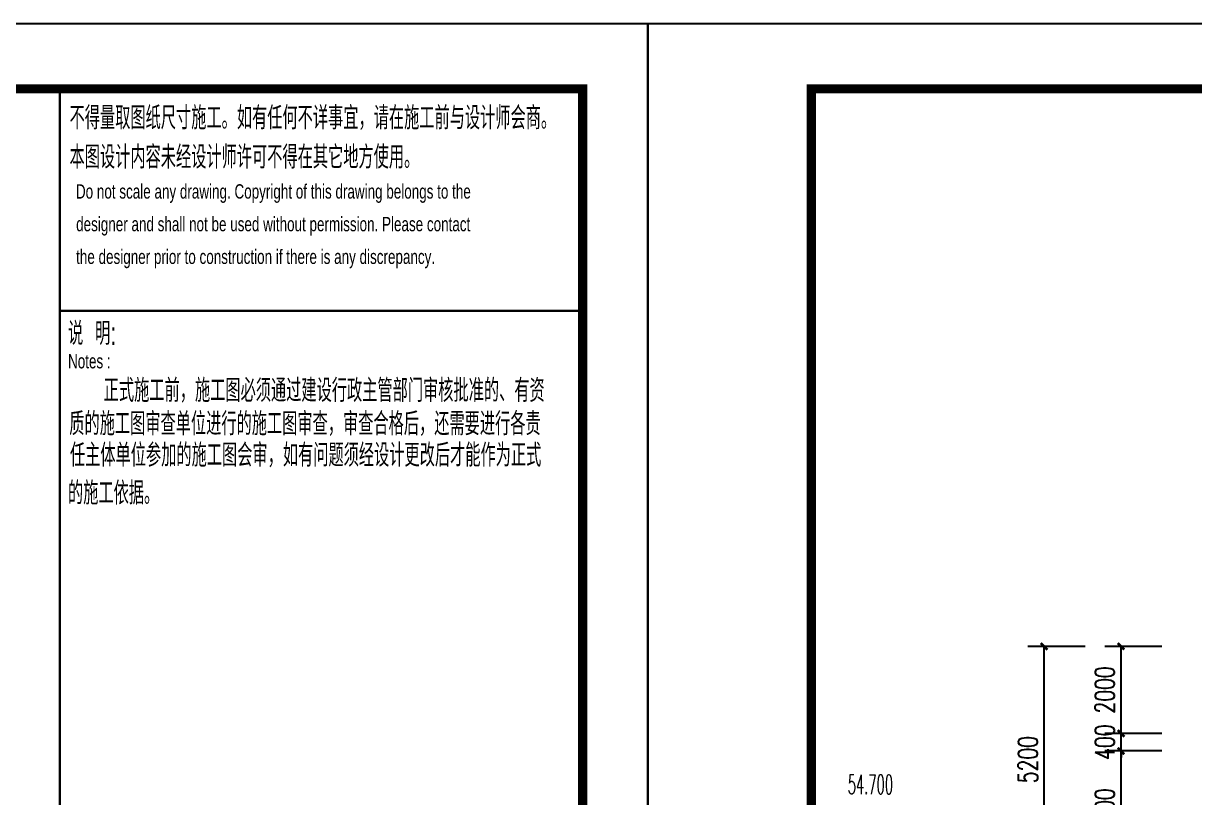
# Model space of a CAD drawing. Extents: x -59851 to 653804, y -249523 to 437614.
# Drawn here: x 513289 to 540178, y 419817 to 437588 of the extents above; entities that cross this region are included whole.
import ezdxf
from ezdxf.enums import TextEntityAlignment as Align

# ---------------------------------------------------------------- set-up
doc = ezdxf.new("R2010")
doc.units = 0
doc.header["$LTSCALE"] = 1000
doc.header["$MEASUREMENT"] = 0
for name, color, linetype in [('A-第三道尺寸线', 105, 'Continuous'), ('LABEL_FIXBOX_PM', 7, 'Continuous'), ('LABEL_FIXTXT_PM', 3, 'Continuous'), ('LABEL_TXT_PM', 1, 'Continuous'), ('PUB_DIM', 3, 'Continuous'), ('PUB_TEXT', 7, 'Continuous')]:
    doc.layers.add(name, color=color, linetype=linetype)
doc.styles.add('_TCH_DIM', font='SIMPLEX.shx', dxfattribs={"width": 0.7, "bigfont": 'GBCBIG.shx'})
doc.styles.add('_TCH_DIM_T3', font='SIMPLEX.shx', dxfattribs={"width": 0.705882, "bigfont": 'GBCBIG.shx'})
doc.styles.add('LABEL_FIXTXT_PM', font='pm_njadri_r.shx', dxfattribs={"width": 0.7, "bigfont": 'pm_njadri_hztxt.shx'})
doc.styles.add('LABEL_TXT_PM', font='pm_njadri_romans1.shx', dxfattribs={"width": 0.7, "bigfont": 'pm_njadri_hztxt.shx'})
doc.dimstyles.new('_TCH_ARCH&&150', dxfattribs={"dimtxt": 446.25, "dimasz": 150, "dimexe": 375, "dimexo": 450, "dimgap": 150, "dimtad": 1, "dimdec": 0, "dimzin": 0, "dimdsep": 46, "dimtxsty": '_TCH_DIM_T3', "dimblk": 'ARCHTICK', "dimcen": 0.09, "dimclrt": 7, "dimazin": 2, "dimtfac": 1, "dimtdec": 0, "dimtix": 1, "dimtmove": 2, "dimatfit": 3, "dimfxl": 0, "dimtolj": 1, "dimtzin": 0, "dimarcsym": 0})

# ---------------------------------------------------------------- blocks, each defined once
blk = doc.blocks.new('PMSheet_A1_20150113_5-3892016032414355901')
at = {"layer": 'LABEL_FIXBOX_PM'}
blk.add_lwpolyline([(0, 594), (841, 594), (841, 0), (0, 0)], close=True, dxfattribs=at)
at = {"layer": 'LABEL_FIXBOX_PM', "const_width": 1.4}
blk.add_lwpolyline([(831, 584), (25, 584), (25, 10), (831, 10)], close=True, dxfattribs=at)
at = {"layer": 'LABEL_FIXBOX_PM', "const_width": 0.35}
for points in [[(751, 10), (751, 584)], [(751, 550), (831, 550)]]:
    blk.add_lwpolyline(points, dxfattribs=at)
at = {"layer": 'LABEL_FIXTXT_PM', "style": 'LABEL_FIXTXT_PM', "width": 0.7}
for s, height, p in [('不得量取图纸尺寸施工。如有任何不详事宜，请在施工前与设计师会商。', 3.5, (752.47, 577.79)), ('本图设计内容未经设计师许可不得在其它地方使用。', 3.5, (752.47, 571.79)), ('Do not scale any drawing. Copyright of this drawing belongs to the ', 2.2, (753.45, 567.19)), ('designer and shall not be used without permission. Please contact', 2.2, (753.48, 562.19)), ('the designer prior to construction if there is any discrepancy.', 2.2, (753.48, 557.19)), ('说  明:', 3.5, (752.24, 544.8)), ('Notes :', 2.2, (752.24, 541.21)), ('正式施工前，施工图必须通过建设行政主管部门审核批准的、有资', 3.5, (757.7, 536.07)), ('质的施工图审查单位进行的施工图审查，审查合格后，还需要进行各责', 3.5, (752.43, 530.97)), ('任主体单位参加的施工图会审，如有问题须经设计更改后才能作为正式', 3.5, (752.53, 526.17)), ('的施工依据。', 3.5, (752.23, 520.37))]:
    blk.add_text(s, height=height, dxfattribs=at).set_placement(p)
at = {"layer": 'LABEL_TXT_PM', "style": 'LABEL_TXT_PM'}
for tag, height, width, p in [('修改图应说明理由', 4.5, 0.7, (788.35, 468.8)), ('出图章签名', 4.5, 0.7, (759.46, 338.09)), ('建设单位_U01', 4.5, 0.7, (800.9, 212.14)), ('建设单位', 4.5, 0.7, (800.9, 210.2)), ('建设单位_D01', 4.5, 0.7, (800.9, 207.4)), ('项目名称_U01', 4.5, 0.7, (800.9, 200.42)), ('项目名称', 4.5, 0.7, (800.9, 198.19)), ('项目名称_D01', 4.5, 0.7, (800.9, 195.3)), ('设计编号', 4.5, 0.6, (780.76, 187.9)), ('分项号', 4.5, 0.6, (820.26, 188)), ('项目经理', 4.5, 0.7, (780.26, 172)), ('项目经理签名', 4.5, 0.7, (810.18, 172.26)), ('审定', 4.5, 0.7, (780.26, 163.9)), ('审定签名', 4.5, 0.7, (810.18, 164.16)), ('审核', 4.5, 0.7, (780.26, 156)), ('审核签名', 4.5, 0.7, (810.18, 156.26)), ('项目负责', 4.5, 0.7, (780.26, 148)), ('项目负责签名', 4.5, 0.7, (810.18, 148.26)), ('专业负责签名', 4.5, 0.7, (810.18, 140.26)), ('专业负责', 4.5, 0.7, (780.26, 140)), ('校对', 4.5, 0.7, (780.26, 131.9)), ('校对签名', 4.5, 0.7, (810.18, 132.16)), ('设计签名', 4.5, 0.7, (810.18, 124.26)), ('设计', 4.5, 0.7, (780.26, 124)), ('绘制', 4.5, 0.7, (780.26, 115.9)), ('绘制签名', 4.5, 0.7, (810.18, 116.16)), ('方案_01', 4.5, 0.7, (780.26, 95.9)), ('方案_01签名', 4.5, 0.7, (810.18, 96.16)), ('方案_02', 4.5, 0.7, (780.26, 87.9)), ('方案_02签名', 4.5, 0.7, (810.18, 88.16)), ('方案_03', 4.5, 0.7, (780.29, 79.9)), ('方案_03签名', 4.5, 0.7, (810.2, 80.16)), ('方案_04签名', 4.5, 0.7, (810.18, 72.16)), ('方案_04', 4.5, 0.7, (780.26, 71.9)), ('图名_U02', 4.5, 0.7, (790.5, 60.2)), ('图名_U01', 4.5, 0.7, (790.5, 54.2)), ('图名', 4.5, 0.7, (790.5, 47.96)), ('图名_D01', 4.5, 0.7, (790.5, 42.4)), ('图名_D02', 4.5, 0.7, (790.5, 37)), ('图号', 3.5, 0.7, (760.97, 20.95)), ('图档号', 3.5, 0.7, (781.1, 20.95)), ('日期', 3.5, 0.7, (801.07, 20.95)), ('版本号', 3.5, 0.7, (820.27, 20.95))]:
    blk.add_attdef(tag, text='', height=height, dxfattribs=dict(at, width=width)).set_placement(p, align=Align.CENTER)
blk = doc.blocks.new('_ArchTick')
at = {"color": 0, "linetype": 'ByBlock', "const_width": 0.4}
blk.add_lwpolyline([(-0.5, -0.5), (0.5, 0.5)], dxfattribs=at)
blk = doc.blocks.new('*D4993')
at = {"layer": 'Defpoints', "color": 0, "transparency": 16777216}
for p in [(536724, 423288), (538114, 423288), (538114, 418088)]:
    blk.add_point(p, dxfattribs=at)
at = {"layer": 'PUB_DIM', "color": 0, "lineweight": -2, "transparency": 16777216}
for p, q in [((537664, 423288), (536349, 423288)), ((536724, 418088), (536724, 423288)), ((537664, 418088), (536349, 418088))]:
    blk.add_line(p, q, dxfattribs=at)
at = {"layer": 'PUB_DIM', "color": 0, "lineweight": -2, "transparency": 16777216, "xscale": 150, "yscale": 150, "zscale": 150}
for p, rotation in [((536724, 423288), 90), ((536724, 418088), 270)]:
    blk.add_blockref('_ArchTick', p, dxfattribs=dict(at, rotation=rotation))
at = {"layer": 'PUB_DIM', "color": 7, "transparency": 16777216, "insert": (536351, 420688), "char_height": 446.2, "attachment_point": 5, "rotation": 90, "style": '_TCH_DIM_T3'}
blk.add_mtext('\\A1;5200', dxfattribs=at)
blk = doc.blocks.new('*D5070')
at = {"layer": 'A-第三道尺寸线', "color": 0, "lineweight": -2, "transparency": 16777216}
for p, q in [((539423, 420888), (538114, 420888)), ((538489, 418088), (538489, 420888)), ((539423, 418088), (538114, 418088))]:
    blk.add_line(p, q, dxfattribs=at)
at = {"layer": 'Defpoints', "color": 0, "transparency": 16777216}
for p in [(538489, 420888), (539873, 420888), (539873, 418088)]:
    blk.add_point(p, dxfattribs=at)
at = {"layer": 'A-第三道尺寸线', "color": 0, "lineweight": -2, "transparency": 16777216, "xscale": 150, "yscale": 150, "zscale": 150}
for p, rotation in [((538489, 420888), 90), ((538489, 418088), 270)]:
    blk.add_blockref('_ArchTick', p, dxfattribs=dict(at, rotation=rotation))
at = {"layer": 'A-第三道尺寸线', "color": 7, "transparency": 16777216, "insert": (538116, 419488), "char_height": 446.2, "attachment_point": 5, "rotation": 90, "style": '_TCH_DIM_T3'}
blk.add_mtext('\\A1;2800', dxfattribs=at)
blk = doc.blocks.new('*D5071')
at = {"layer": 'A-第三道尺寸线', "color": 0, "lineweight": -2, "transparency": 16777216}
for p, q in [((538489, 421288), (538489, 421438)), ((539423, 421288), (538114, 421288)), ((538489, 420888), (538489, 421288)), ((539423, 420888), (538114, 420888)), ((538489, 420888), (538489, 420738))]:
    blk.add_line(p, q, dxfattribs=at)
at = {"layer": 'Defpoints', "color": 0, "transparency": 16777216}
for p in [(538489, 421288), (539873, 421288), (539873, 420888)]:
    blk.add_point(p, dxfattribs=at)
at = {"layer": 'A-第三道尺寸线', "color": 0, "lineweight": -2, "transparency": 16777216, "xscale": 150, "yscale": 150, "zscale": 150}
for p, rotation in [((538489, 421288), 270), ((538489, 420888), 90)]:
    blk.add_blockref('_ArchTick', p, dxfattribs=dict(at, rotation=rotation))
at = {"layer": 'A-第三道尺寸线', "color": 7, "transparency": 16777216, "insert": (538116, 421088), "char_height": 446.2, "attachment_point": 5, "rotation": 90, "style": '_TCH_DIM_T3'}
blk.add_mtext('\\A1;400', dxfattribs=at)
blk = doc.blocks.new('*D5072')
at = {"layer": 'A-第三道尺寸线', "color": 0, "lineweight": -2, "transparency": 16777216}
for p, q in [((539423, 423288), (538114, 423288)), ((538489, 421288), (538489, 423288)), ((539423, 421288), (538114, 421288))]:
    blk.add_line(p, q, dxfattribs=at)
at = {"layer": 'Defpoints', "color": 0, "transparency": 16777216}
for p in [(538489, 423288), (539873, 423288), (539873, 421288)]:
    blk.add_point(p, dxfattribs=at)
at = {"layer": 'A-第三道尺寸线', "color": 0, "lineweight": -2, "transparency": 16777216, "xscale": 150, "yscale": 150, "zscale": 150}
for p, rotation in [((538489, 423288), 90), ((538489, 421288), 270)]:
    blk.add_blockref('_ArchTick', p, dxfattribs=dict(at, rotation=rotation))
at = {"layer": 'A-第三道尺寸线', "color": 7, "transparency": 16777216, "insert": (538116, 422288), "char_height": 446.2, "attachment_point": 5, "rotation": 90, "style": '_TCH_DIM_T3'}
blk.add_mtext('\\A1;2000', dxfattribs=at)

msp = doc.modelspace()

# ---------------------------------------------------------------- block references
at = {"xscale": 150, "yscale": 150, "zscale": 150}
for p in [(401477.5, 348488), (527627.5, 348488)]:
    msp.add_blockref('PMSheet_A1_20150113_5-3892016032414355901', p, dxfattribs=at)

# ---------------------------------------------------------------- texts
at = {"layer": 'PUB_TEXT', "style": '_TCH_DIM', "width": 0.494118}
msp.add_text('54.700', height=446.25, dxfattribs=at).set_placement((532214.8, 419895.3))

# ---------------------------------------------------------------- dimensions: what is measured, and where the dimension line sits
at = {"layer": 'A-第三道尺寸线'}
for p1, p2, picture, middle in [((539872.9, 421287.8), (539872.9, 423287.8), '*D5072', (538115.7, 422287.8)), ((539872.9, 420887.8), (539872.9, 421287.8), '*D5071', (538115.7, 421087.8)), ((539872.9, 418087.8), (539872.9, 420887.8), '*D5070', (538115.7, 419487.8))]:
    dim = msp.add_aligned_dim(p1=p1, p2=p2, distance=1384.1, dimstyle='_TCH_ARCH&&150', dxfattribs=at)
    dim.commit()
    dim.dimension.update_dxf_attribs({"geometry": picture, "text_midpoint": middle})
at = {"layer": 'PUB_DIM'}
dim = msp.add_aligned_dim(p1=(538113.9, 418087.8), p2=(538113.9, 423287.8), distance=1389.5, dimstyle='_TCH_ARCH&&150', dxfattribs=at)
dim.commit()
dim.dimension.update_dxf_attribs({"geometry": '*D4993', "text_midpoint": (536351.3, 420687.8)})

doc.saveas('drawing.dxf')
